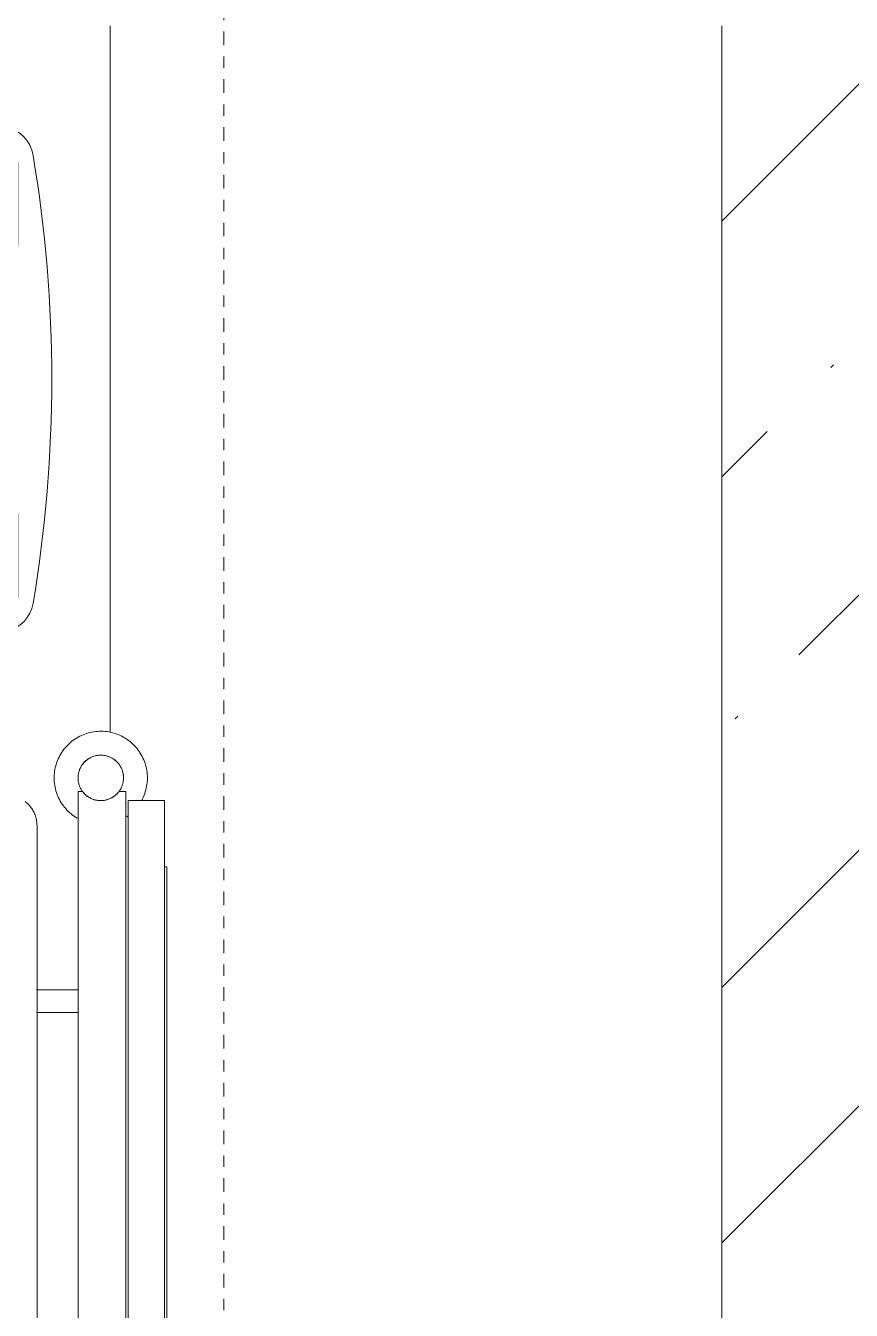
# Model space of a CAD drawing. Header units: millimetres. Extents: x -174154 to -170572, y -111302 to -109817.
# Drawn here: x -173978.39 to -173971.14, y -110588.12 to -110576.83 of the extents above; entities that cross this region are included whole.
import ezdxf

# ---------------------------------------------------------------- set-up
doc = ezdxf.new("R2010")
doc.units = ezdxf.units.MM
doc.linetypes.add('ACAD_ISO02W100', pattern=[15, 12, -3])
doc.linetypes.add('ADSK_Линия сетки', pattern=[21, 12, -3, 3, -3])
for name, color, linetype, lineweight in [('!Подложка', 252, 'ACAD_ISO02W100', 25), ('Обобщенные модели', 7, 'Continuous', 18), ('Оси', 7, 'Continuous', 9), ('Перекрытия', 7, 'Continuous', 18), ('Специальное оборудование', 7, 'Continuous', 18), ('Стены разрез', 7, 'Continuous', 40)]:
    doc.layers.add(name, color=color, linetype=linetype, lineweight=lineweight)

# ---------------------------------------------------------------- blocks, each defined once
blk = doc.blocks.new('Medical_All_ARJO_Bedside-Cabinet - Medical_All_ARJO_Bedside-Cabinet-V10-В_АР_ПЭ_02 Этаж')
at = {"layer": 'Обобщенные модели'}
for p, q in [((-137.0000000000035, 216.4161831666998), (-188.0000000000006, 216.4161831666998)), ((188.0000000000006, 216.4161831666911), (137.0000000000035, 216.4161831666911)), ((-188.0000000000006, 208.5838168332556), (-137.0000000000035, 208.5838168332556)), ((137.0000000000035, 208.5838168332469), (188.0000000000006, 208.5838168332469)), ((-221.9161831667245, 182.4999999999758), (-221.9161831667245, 131.4999999999788)), ((-214.083816833289, 131.4999999999788), (-214.083816833289, 182.4999999999758)), ((214.0838168332803, 182.4999999999758), (214.083816833289, 131.4999999999701)), ((221.9161831667245, 131.4999999999701), (221.9161831667245, 182.4999999999758)), ((-221.9161831667159, -131.5000000000221), (-221.9161831667159, -182.5000000000278)), ((-214.0838168332803, -182.5000000000278), (-214.083816833289, -131.5000000000221)), ((214.083816833289, -131.5000000000308), (214.083816833289, -182.5000000000278)), ((221.9161831667332, -182.5000000000278), (221.9161831667332, -131.5000000000308)), ((-136.9999999999949, -208.5838168332989), (-188.0000000000006, -208.5838168332989)), ((188.0000000000006, -208.5838168333075), (137.0000000000122, -208.5838168333075)), ((-188.0000000000006, -216.4161831667431), (-136.9999999999949, -216.4161831667431)), ((137.0000000000122, -216.4161831667518), (188.0000000000006, -216.4161831667518)), ((-72.30106814643476, -235.7113078510246), (-70.50252531694098, -237.5098506805184)), ((-49.28932188134465, -246.296647244922), (47.66725973091008, -246.2966472449216))]:
    blk.add_line(p, q, dxfattribs=at)
at = {"layer": 'Обобщенные модели', "flags": 128}
for points in [[(-188.0000000000006, 216.4161831666998), (-189.3562855829952, 216.3890538376869), (-190.7104013983803, 216.3077092518328), (-192.0601811497075, 216.1722795430934), (-193.4034654773229, 215.9829813701204), (-194.7381054128611, 215.7401175696229), (-196.0619658171229, 215.4440766718494), (-197.3729287958625, 215.0953322790911), (-198.6688970879839, 214.6944423079955), (-199.9477974206784, 214.2420480969809), (-201.2075838262301, 213.7388733803017), (-202.4462409151242, 213.1857231301347), (-203.661787100245, 212.5834822689111), (-204.8522777670172, 211.9331142535157), (-206.0158083843183, 211.235659534046), (-207.1505175513811, 210.492233889264), (-208.2545899755831, 209.7040266416238), (-209.3262593765744, 208.87229875457), (-210.3638113119115, 207.9983808153122), (-211.3655859198558, 207.0836709060989), (-212.3299805747197, 206.1296323676725), (-213.2554524507754, 205.1377914581882), (-214.1405209904555, 204.1097349115049), (-214.9837702728956, 203.0471073987884), (-215.783851279136, 201.9516088973872), (-216.5394840502329, 200.8249919711984), (-217.2494597349425, 199.6690589669863), (-217.9126425236269, 198.4856591309581), (-218.5279714653044, 197.2766856504235), (-219.0944621649276, 196.0440726250321), (-219.6112083582094, 194.7897919726931), (-220.0773833614872, 193.5158502748714), (-220.492241394198, 192.2242855665363), (-220.8551187719815, 190.9171640757007), (-221.1654349684529, 189.5965769179124), (-221.4226935438872, 188.2646367509057), (-221.6264829394456, 186.9234743948252), (-221.776477135568, 185.5752354233348), (-221.8724361735417, 184.2220767311791), (-221.9142065393656, 182.8661630836154), (-221.9161831667245, 182.4999999999758)], [(-118.0000000000078, 216.4161831666911), (-118.0151979734456, 216.4161831666911), (-118.0607675802558, 216.4161831666911), (-118.1366359187827, 216.4161831666911), (-118.2426816158641, 216.4161831666911), (-118.3787350210198, 216.4161831666911), (-118.5445784778182, 216.4161831666911), (-118.7399466721004, 216.4161831666911), (-118.9645270564379, 216.4161831666911), (-119.217960350123, 216.4161831666911), (-119.4998411139543, 216.4161831666911), (-119.8097183988312, 216.4161831666911), (-120.1470964672029, 216.4161831666911), (-120.5114355861347, 216.4161831666911), (-120.9021528907513, 216.4161831666911), (-121.3186233167238, 216.4161831666911), (-121.7601806001987, 216.4161831666911), (-122.2261183437367, 216.4161831666911), (-122.7156911463327, 216.4161831666911), (-123.2281157959298, 216.4161831666911), (-123.7625725224087, 216.4161831666911), (-124.3182063090184, 216.4161831666911), (-124.8941282602275, 216.4161831666911), (-125.48941702378, 216.4161831666911), (-126.103120264625, 216.4161831666911), (-126.7342561885107, 216.4161831666911), (-127.3818151125831, 216.4161831666911), (-128.0447610807038, 216.4161831666911), (-128.7220335207477, 216.4161831666911), (-129.4125489412907, 216.4161831666911), (-130.1152026649517, 216.4161831666998), (-130.8288705956654, 216.4161831666998), (-131.552411016996, 216.4161831666998), (-132.2846664186138, 216.4161831666998), (-133.0244653480663, 216.4161831666998), (-133.7706242849016, 216.4161831666998), (-134.521949533979, 216.4161831666998), (-135.2772391351785, 216.4161831666998), (-136.0352847862703, 216.4161831666998), (-136.7948737759011, 216.4161831666998), (-137.0000000000035, 216.4161831666998)], [(137.0000000000035, 216.4161831666911), (136.2402026504594, 216.4161831666911), (135.4816208145899, 216.4161831666911), (134.7254680615175, 216.4161831666911), (133.9729540743359, 216.4161831666911), (133.225282714896, 216.4161831666911), (132.4836500978884, 216.4161831666911), (131.7492426772779, 216.4161831666911), (131.023235348298, 216.4161831666911), (130.306789567775, 216.4161831666911), (129.6010514961359, 216.4161831666911), (128.9071501637509, 216.4161831666911), (128.2261956647105, 216.4161831666911), (127.5592773809674, 216.4161831666911), (126.9074622395001, 216.4161831666911), (126.2717930054983, 216.4161831666911), (125.6532866141235, 216.4161831666911), (125.0529325436527, 216.4161831666911), (124.4716912325434, 216.4161831666911), (123.9104925428973, 216.4161831666911), (123.3702342729122, 216.4161831666911), (122.8517807205586, 216.4161831666911), (122.3559613009234, 216.4161831666911), (121.8835692193159, 216.4161831666911), (121.4353602022863, 216.4161831666911), (121.0120512886525, 216.4161831666911), (120.6143196823794, 216.4161831666911), (120.2428016691841, 216.4161831666911), (119.8980915986486, 216.4161831666911), (119.5807409333332, 216.4161831666911), (119.2912573666293, 216.4161831666911), (119.0301040104618, 216.4161831666911), (118.7976986545041, 216.4161831666911), (118.5944130977632, 216.4161831666911), (118.4205725537304, 216.4161831666911), (118.2764551302241, 216.4161831666911), (118.162291384357, 216.4161831666911), (118.0782639537899, 216.4161831666911), (118.0245072644702, 216.4161831666911), (118.0011073156347, 216.4161831666911)], [(221.9161831667245, 182.4999999999758), (221.8890538377203, 183.8562855829618), (221.8077092518576, 185.2104013983383), (221.6722795431268, 186.5601811496741), (221.4829813701538, 187.9034654772981), (221.2401175696477, 189.2381054128277), (220.9440766718742, 190.5619658170808), (220.5953322791245, 191.8729287958378), (220.1944423080289, 193.1688970879591), (219.7420480970143, 194.447797420645), (219.2388733803265, 195.7075838261881), (218.6857231301681, 196.9462409150821), (218.0834822689359, 198.1617871002203), (217.4331142535491, 199.3522777669837), (216.7356595340707, 200.5158083842935), (215.9922338892975, 201.6505175513477), (215.2040266416572, 202.7545899755497), (214.3722987546034, 203.8262593765409), (213.4983808153369, 204.8638113118867), (212.5836709061323, 205.8655859198224), (211.6296323676972, 206.8299805746776), (210.6377914582129, 207.755452450742), (209.6097349115209, 208.6405209904221), (208.5471073988132, 209.4837702728709), (207.451608897412, 210.283851279094), (206.3249919712318, 211.0394840501995), (205.1690589670197, 211.7494597349091), (203.9856591309915, 212.4126425236021), (202.7766856504482, 213.0279714652796), (201.5440726250568, 213.5944621648942), (200.2897919727178, 214.111208358176), (199.0158502748961, 214.5773833614538), (197.7242855665611, 214.9922413941646), (196.4171640757254, 215.3551187719481), (195.0965769179371, 215.6654349684195), (193.7646367509304, 215.9226935438538), (192.4234743948413, 216.1264829394122), (191.0752354233595, 216.2764771355346), (189.7220767312038, 216.3724361735083), (188.3661630836401, 216.4142065393408), (188.0000000000006, 216.4161831666911)], [(-214.083816833289, 182.4999999999758), (-214.0629525619447, 183.5430744681842), (-214.0003931263037, 184.5844802397577), (-213.8962386081165, 185.6225512876059), (-213.7506556323933, 186.6556269195092), (-213.5638771008361, 187.6820544348332), (-213.3362018192549, 188.7001917684835), (-213.067994019529, 189.7084101179581), (-212.7596827769299, 190.705096548969), (-212.4117613236695, 191.68865657581), (-212.0247862598543, 192.6575167122715), (-211.5993766630389, 193.6101269888212), (-211.1362130978363, 194.5449634322228), (-210.6360365271249, 195.4605305035896), (-210.0996471267425, 196.3553634909142), (-209.5279030052943, 197.2280308522982), (-208.9217188314072, 198.0771365061375), (-208.282064370455, 198.9013220645237), (-207.6099629331312, 199.6992690063494), (-206.906489738335, 200.4697007867604), (-206.1727701931287, 201.2113848792344), (-205.4099780922752, 201.9231347474654), (-204.6193337404, 202.6038117434643), (-203.8021019998064, 203.2523269292631), (-202.9595902669436, 203.8676428189093), (-202.0931463808706, 204.4487750382242), (-201.2041564669644, 204.9947938996386), (-200.294042719442, 205.5048258894453), (-199.3642611261612, 205.9780550652615), (-198.4162991393218, 206.4137243613593), (-197.4516732958949, 206.8111367997968), (-196.4719267914378, 207.1696566054681), (-195.4786270113561, 207.4887102231404), (-194.473363023425, 207.7677872350933), (-193.4577430355556, 208.0064411776435), (-192.4333918230928, 208.2042902553959), (-191.4019481294492, 208.361017952032), (-190.3650620445013, 208.4763735366678), (-189.3243923648187, 208.5501724649733), (-188.2816039398609, 208.5822966744144), (-188.0000000000006, 208.5838168332556)], [(-137.0000000000035, 208.5838168332556), (-136.2402026504594, 208.5838168332556), (-135.4816208145899, 208.5838168332556), (-134.7254680615088, 208.5838168332556), (-133.9729540743359, 208.5838168332556), (-133.225282714896, 208.5838168332556), (-132.4836500978884, 208.5838168332556), (-131.7492426772866, 208.5838168332556), (-131.023235348298, 208.5838168332556), (-130.306789567775, 208.5838168332556), (-129.6010514961445, 208.5838168332556), (-128.9071501637509, 208.5838168332556), (-128.2261956647192, 208.5838168332556), (-127.5592773809761, 208.5838168332556), (-126.9074622395088, 208.5838168332556), (-126.2717930054983, 208.5838168332556), (-125.6532866141148, 208.5838168332556), (-125.0529325436527, 208.5838168332556), (-124.4716912325521, 208.5838168332556), (-123.910492542906, 208.5838168332556), (-123.3702342729122, 208.5838168332556), (-122.8517807205586, 208.5838168332556), (-122.3559613009234, 208.5838168332556), (-121.8835692193072, 208.5838168332556), (-121.4353602022863, 208.5838168332556), (-121.0120512886525, 208.5838168332556), (-120.6143196823794, 208.5838168332556), (-120.2428016691927, 208.5838168332556), (-119.8980915986486, 208.5838168332556), (-119.5807409333419, 208.5838168332556), (-119.2912573666293, 208.5838168332556), (-119.0301040104618, 208.5838168332556), (-118.7976986545127, 208.5838168332556), (-118.5944130977545, 208.5838168332556), (-118.4205725537304, 208.5838168332556), (-118.2764551302241, 208.5838168332556), (-118.1622913843656, 208.5838168332556), (-118.0782639537899, 208.5838168332556), (-118.0245072644702, 208.5838168332556), (-118.0011073156347, 208.5838168332556)], [(117.9999999999992, 208.5838168332469), (118.0151979734456, 208.5838168332469), (118.0607675802558, 208.5838168332469), (118.1366359187827, 208.5838168332469), (118.2426816158728, 208.5838168332469), (118.3787350210198, 208.5838168332469), (118.5445784778096, 208.5838168332469), (118.7399466720917, 208.5838168332469), (118.9645270564379, 208.5838168332469), (119.217960350123, 208.5838168332469), (119.4998411139456, 208.5838168332469), (119.8097183988225, 208.5838168332469), (120.1470964671943, 208.5838168332469), (120.5114355861261, 208.5838168332469), (120.9021528907513, 208.5838168332469), (121.3186233167238, 208.5838168332469), (121.7601806001987, 208.5838168332469), (122.2261183437367, 208.5838168332469), (122.715691146324, 208.5838168332469), (123.2281157959211, 208.5838168332469), (123.7625725224087, 208.5838168332469), (124.3182063090184, 208.5838168332469), (124.8941282602361, 208.5838168332469), (125.48941702378, 208.5838168332469), (126.103120264625, 208.5838168332469), (126.734256188502, 208.5838168332469), (127.3818151125744, 208.5838168332469), (128.0447610807038, 208.5838168332469), (128.722033520739, 208.5838168332469), (129.4125489412821, 208.5838168332469), (130.115202664943, 208.5838168332469), (130.8288705956654, 208.5838168332469), (131.552411016996, 208.5838168332469), (132.2846664186051, 208.5838168332469), (133.0244653480663, 208.5838168332469), (133.7706242849016, 208.5838168332469), (134.521949533979, 208.5838168332469), (135.2772391351785, 208.5838168332469), (136.0352847862617, 208.5838168332469), (136.7948737758925, 208.5838168332469), (137.0000000000035, 208.5838168332469)], [(188.0000000000006, 208.5838168332469), (189.0430744682089, 208.5629525619113), (190.0844802397824, 208.5003931262703), (191.1225512876393, 208.3962386080831), (192.1556269195426, 208.2506556323599), (193.1820544348493, 208.0638771008114), (194.2001917685169, 207.8362018192215), (195.2084101179915, 207.5679940195043), (196.2050965489851, 207.2596827768965), (197.1886565758348, 206.9117613236361), (198.1575167123049, 206.5247862598209), (199.1101269888546, 206.0993766630141), (200.0449634322476, 205.6362130977942), (200.9605305036143, 205.1360365270915), (201.855363490939, 204.5996471267091), (202.7280308523316, 204.027903005261), (203.5771365061709, 203.4217188313824), (204.4013220645398, 202.7820643704302), (205.1992690063828, 202.1099629330978), (205.9697007867851, 201.4064897383103), (206.7113848792678, 200.672770193104), (207.4231347474814, 199.9099780922332), (208.1038117434891, 199.1193337403579), (208.7523269292879, 198.3021019997643), (209.367642818934, 197.4595902669102), (209.9487750382489, 196.5931463808285), (210.4947938996633, 195.704156466931), (211.0048258894701, 194.7940427194086), (211.4780550652862, 193.8642611261278), (211.9137243613927, 192.9162991392971), (212.3111367998302, 191.9516732958529), (212.6696566054929, 190.9719267914044), (212.9887102231652, 189.9786270113313), (213.267787235118, 188.9733630233916), (213.5064411776769, 187.9577430355308), (213.7042902554293, 186.9333918230594), (213.8610179520655, 185.9019481294158), (213.9763735366926, 184.8650620444765), (214.0501724649981, 183.8243923647853), (214.0822966744304, 182.7816039398361), (214.0838168332803, 182.4999999999758)], [(-221.9161831667245, 131.4999999999788), (-221.9161831667245, 130.7402026504346), (-221.9161831667245, 129.9816208145651), (-221.9161831667245, 129.2254680614841), (-221.9161831667245, 128.4729540743025), (-221.9161831667245, 127.7252827148713), (-221.9161831667245, 126.983650097855), (-221.9161831667245, 126.2492426772619), (-221.9161831667245, 125.5232353482733), (-221.9161831667245, 124.8067895677503), (-221.9161831667245, 124.1010514961112), (-221.9161831667245, 123.4071501637261), (-221.9161831667245, 122.7261956646944), (-221.9161831667245, 122.0592773809513), (-221.9161831667245, 121.407462239484), (-221.9161831667245, 120.7717930054736), (-221.9161831667245, 120.1532866140901), (-221.9161831667245, 119.5529325436279), (-221.9161831667245, 118.97169123251), (-221.9161831667245, 118.4104925428812), (-221.9161831667245, 117.8702342728874), (-221.9161831667245, 117.3517807205252), (-221.9161831667245, 116.85596130089), (-221.9161831667245, 116.3835692192825), (-221.9161831667245, 115.9353602022529), (-221.9161831667245, 115.5120512886277), (-221.9161831667245, 115.1143196823547), (-221.9161831667245, 114.7428016691593), (-221.9161831667245, 114.3980915986239), (-221.9161831667245, 114.0807409333171), (-221.9161831667245, 113.7912573665959), (-221.9161831667245, 113.530104010437), (-221.9161831667245, 113.2976986544793), (-221.9161831667245, 113.0944130977298), (-221.9161831667245, 112.9205725537057), (-221.9161831667245, 112.7764551301993), (-221.9161831667245, 112.6622913843322), (-221.9161831667245, 112.5782639537565), (-221.9161831667245, 112.5245072644454), (-221.9161831667245, 112.5011073156013)], [(-214.083816833289, 112.4999999999744), (-214.083816833289, 112.5151979734209), (-214.083816833289, 112.5607675802224), (-214.083816833289, 112.6366359187493), (-214.083816833289, 112.7426816158394), (-214.083816833289, 112.8787350209951), (-214.083816833289, 113.0445784777935), (-214.083816833289, 113.2399466720756), (-214.083816833289, 113.4645270564132), (-214.083816833289, 113.7179603500982), (-214.083816833289, 113.9998411139209), (-214.083816833289, 114.3097183987978), (-214.083816833289, 114.6470964671695), (-214.083816833289, 115.0114355860927), (-214.083816833289, 115.4021528907178), (-214.083816833289, 115.8186233166904), (-214.083816833289, 116.260180600174), (-214.083816833289, 116.7261183437119), (-214.083816833289, 117.2156911462993), (-214.083816833289, 117.7281157958964), (-214.083816833289, 118.2625725223753), (-214.083816833289, 118.8182063089937), (-214.083816833289, 119.3941282602027), (-214.083816833289, 119.9894170237466), (-214.083816833289, 120.6031202645917), (-214.083816833289, 121.2342561884859), (-214.083816833289, 121.8818151125583), (-214.083816833289, 122.5447610806704), (-214.083816833289, 123.2220335207229), (-214.083816833289, 123.9125489412487), (-214.083816833289, 124.6152026649183), (-214.083816833289, 125.3288705956406), (-214.083816833289, 126.0524110169713), (-214.083816833289, 126.7846664185804), (-214.083816833289, 127.5244653480415), (-214.083816833289, 128.2706242848682), (-214.083816833289, 129.0219495339542), (-214.083816833289, 129.7772391351538), (-214.083816833289, 130.5352847862369), (-214.083816833289, 131.2948737758677), (-214.083816833289, 131.4999999999788)], [(214.083816833289, 131.4999999999701), (214.083816833289, 130.740202650426), (214.083816833289, 129.9816208145651), (214.083816833289, 129.2254680614841), (214.083816833289, 128.4729540743025), (214.083816833289, 127.7252827148626), (214.083816833289, 126.983650097855), (214.083816833289, 126.2492426772532), (214.083816833289, 125.5232353482646), (214.083816833289, 124.8067895677416), (214.083816833289, 124.1010514961025), (214.083816833289, 123.4071501637174), (214.083816833289, 122.7261956646858), (214.083816833289, 122.0592773809427), (214.083816833289, 121.4074622394754), (214.083816833289, 120.7717930054649), (214.083816833289, 120.1532866140901), (214.083816833289, 119.5529325436279), (214.083816833289, 118.97169123251), (214.083816833289, 118.4104925428726), (214.083816833289, 117.8702342728787), (214.083816833289, 117.3517807205252), (214.083816833289, 116.85596130089), (214.083816833289, 116.3835692192825), (214.083816833289, 115.9353602022529), (214.083816833289, 115.5120512886277), (214.083816833289, 115.1143196823547), (214.083816833289, 114.7428016691507), (214.083816833289, 114.3980915986152), (214.083816833289, 114.0807409333084), (214.083816833289, 113.7912573665959), (214.083816833289, 113.530104010437), (214.083816833289, 113.2976986544707), (214.083816833289, 113.0944130977298), (214.083816833289, 112.920572553697), (214.083816833289, 112.7764551301907), (214.083816833289, 112.6622913843236), (214.083816833289, 112.5782639537565), (214.083816833289, 112.5245072644368), (214.083816833289, 112.5011073156013)], [(221.9161831667245, 112.4999999999658), (221.9161831667245, 112.5151979734122), (221.9161831667245, 112.5607675802224), (221.9161831667245, 112.6366359187493), (221.9161831667245, 112.7426816158394), (221.9161831667245, 112.8787350209864), (221.9161831667245, 113.0445784777848), (221.9161831667245, 113.239946672067), (221.9161831667245, 113.4645270564045), (221.9161831667245, 113.7179603500982), (221.9161831667245, 113.9998411139122), (221.9161831667245, 114.3097183987891), (221.9161831667245, 114.6470964671609), (221.9161831667245, 115.0114355860927), (221.9161831667245, 115.4021528907178), (221.9161831667245, 115.8186233166904), (221.9161831667245, 116.260180600174), (221.9161831667245, 116.7261183437119), (221.9161831667245, 117.2156911462907), (221.9161831667245, 117.7281157958877), (221.9161831667245, 118.2625725223753), (221.9161831667245, 118.818206308985), (221.9161831667245, 119.3941282602027), (221.9161831667245, 119.9894170237466), (221.9161831667245, 120.6031202645917), (221.9161831667245, 121.2342561884773), (221.9161831667245, 121.8818151125497), (221.9161831667245, 122.5447610806704), (221.9161831667245, 123.2220335207143), (221.9161831667245, 123.9125489412487), (221.9161831667245, 124.6152026649096), (221.9161831667245, 125.3288705956406), (221.9161831667245, 126.0524110169627), (221.9161831667245, 126.7846664185717), (221.9161831667245, 127.5244653480328), (221.9161831667245, 128.2706242848682), (221.9161831667245, 129.0219495339456), (221.9161831667245, 129.7772391351538), (221.9161831667245, 130.5352847862283), (221.9161831667245, 131.2948737758591), (221.9161831667245, 131.4999999999701)], [(-221.9161831667159, -112.5000000000264), (-221.9161831667159, -112.5151979734642), (-221.9161831667159, -112.5607675802744), (-221.9161831667159, -112.6366359188013), (-221.9161831667159, -112.7426816158913), (-221.9161831667159, -112.8787350210384), (-221.9161831667159, -113.0445784778368), (-221.9161831667159, -113.239946672119), (-221.9161831667159, -113.4645270564565), (-221.9161831667159, -113.7179603501502), (-221.9161831667159, -113.9998411139729), (-221.9161831667159, -114.3097183988411), (-221.9161831667159, -114.6470964672129), (-221.9161831667159, -115.0114355861533), (-221.9161831667159, -115.4021528907698), (-221.9161831667159, -115.8186233167424), (-221.9161831667159, -116.2601806002259), (-221.9161831667159, -116.7261183437639), (-221.9161831667159, -117.2156911463426), (-221.9161831667159, -117.7281157959483), (-221.9161831667159, -118.2625725224273), (-221.9161831667159, -118.818206309037), (-221.9161831667159, -119.3941282602547), (-221.9161831667159, -119.9894170237986), (-221.9161831667159, -120.6031202646523), (-221.9161831667159, -121.2342561885293), (-221.9161831667159, -121.8818151126017), (-221.9161831667159, -122.5447610807224), (-221.9161831667159, -123.2220335207662), (-221.9161831667159, -123.9125489413093), (-221.9161831667159, -124.6152026649703), (-221.9161831667159, -125.3288705956926), (-221.9161831667159, -126.0524110170146), (-221.9161831667159, -126.7846664186323), (-221.9161831667159, -127.5244653480848), (-221.9161831667159, -128.2706242849202), (-221.9161831667159, -129.0219495339975), (-221.9161831667159, -129.7772391352058), (-221.9161831667159, -130.5352847862889), (-221.9161831667159, -131.294873775911), (-221.9161831667159, -131.5000000000221)], [(-214.083816833289, -131.5000000000221), (-214.083816833289, -130.7402026504779), (-214.083816833289, -129.9816208146171), (-214.083816833289, -129.2254680615361), (-214.083816833289, -128.4729540743631), (-214.083816833289, -127.7252827149146), (-214.083816833289, -126.9836500979156), (-214.083816833289, -126.2492426773052), (-214.083816833289, -125.5232353483166), (-214.083816833289, -124.8067895677936), (-214.083816833289, -124.1010514961545), (-214.083816833289, -123.4071501637694), (-214.083816833289, -122.7261956647378), (-214.083816833289, -122.0592773809946), (-214.083816833289, -121.4074622395274), (-214.083816833289, -120.7717930055169), (-214.083816833289, -120.153286614142), (-214.083816833289, -119.5529325436799), (-214.083816833289, -118.9716912325707), (-214.083816833289, -118.4104925429245), (-214.083816833289, -117.8702342729307), (-214.083816833289, -117.3517807205859), (-214.083816833289, -116.8559613009507), (-214.083816833289, -116.3835692193345), (-214.083816833289, -115.9353602023135), (-214.083816833289, -115.5120512886797), (-214.083816833289, -115.1143196824067), (-214.083816833289, -114.7428016692113), (-214.083816833289, -114.3980915986672), (-214.083816833289, -114.0807409333604), (-214.083816833289, -113.7912573666565), (-214.083816833289, -113.530104010489), (-214.083816833289, -113.2976986545226), (-214.083816833289, -113.0944130977818), (-214.083816833289, -112.920572553749), (-214.083816833289, -112.7764551302427), (-214.083816833289, -112.6622913843842), (-214.083816833289, -112.5782639538171), (-214.083816833289, -112.5245072644887), (-214.083816833289, -112.5011073156619)], [(214.083816833289, -112.5000000000351), (214.083816833289, -112.5151979734728), (214.083816833289, -112.5607675802744), (214.083816833289, -112.6366359188013), (214.083816833289, -112.7426816158913), (214.083816833289, -112.878735021047), (214.083816833289, -113.0445784778454), (214.083816833289, -113.2399466721276), (214.083816833289, -113.4645270564651), (214.083816833289, -113.7179603501502), (214.083816833289, -113.9998411139815), (214.083816833289, -114.3097183988498), (214.083816833289, -114.6470964672215), (214.083816833289, -115.0114355861533), (214.083816833289, -115.4021528907698), (214.083816833289, -115.8186233167424), (214.083816833289, -116.2601806002259), (214.083816833289, -116.7261183437639), (214.083816833289, -117.2156911463513), (214.083816833289, -117.728115795957), (214.083816833289, -118.2625725224273), (214.083816833289, -118.8182063090456), (214.083816833289, -119.3941282602547), (214.083816833289, -119.9894170237986), (214.083816833289, -120.6031202646523), (214.083816833289, -121.2342561885379), (214.083816833289, -121.8818151126103), (214.083816833289, -122.5447610807224), (214.083816833289, -123.2220335207749), (214.083816833289, -123.9125489413093), (214.083816833289, -124.6152026649789), (214.083816833289, -125.3288705956926), (214.083816833289, -126.0524110170233), (214.083816833289, -126.784666418641), (214.083816833289, -127.5244653480935), (214.083816833289, -128.2706242849202), (214.083816833289, -129.0219495340062), (214.083816833289, -129.7772391352058), (214.083816833289, -130.5352847862976), (214.083816833289, -131.2948737759197), (214.083816833289, -131.5000000000308)], [(221.9161831667332, -131.5000000000308), (221.9161831667332, -130.7402026504866), (221.9161831667332, -129.9816208146171), (221.9161831667332, -129.2254680615361), (221.9161831667332, -128.4729540743631), (221.9161831667332, -127.7252827149233), (221.9161831667332, -126.9836500979156), (221.9161831667332, -126.2492426773138), (221.9161831667332, -125.5232353483253), (221.9161831667332, -124.8067895678022), (221.9161831667332, -124.1010514961631), (221.9161831667332, -123.4071501637781), (221.9161831667332, -122.7261956647464), (221.9161831667332, -122.0592773810033), (221.9161831667332, -121.407462239536), (221.9161831667332, -120.7717930055256), (221.9161831667332, -120.153286614142), (221.9161831667332, -119.5529325436799), (221.9161831667332, -118.9716912325707), (221.9161831667332, -118.4104925429332), (221.9161831667332, -117.8702342729394), (221.9161831667332, -117.3517807205859), (221.9161831667332, -116.8559613009507), (221.9161831667332, -116.3835692193345), (221.9161831667332, -115.9353602023135), (221.9161831667332, -115.5120512886797), (221.9161831667332, -115.1143196824067), (221.9161831667332, -114.74280166922), (221.9161831667332, -114.3980915986758), (221.9161831667332, -114.0807409333691), (221.9161831667332, -113.7912573666565), (221.9161831667332, -113.530104010489), (221.9161831667332, -113.2976986545313), (221.9161831667332, -113.0944130977818), (221.9161831667332, -112.9205725537577), (221.9161831667332, -112.7764551302513), (221.9161831667332, -112.6622913843929), (221.9161831667332, -112.5782639538171), (221.9161831667332, -112.5245072644974), (221.9161831667332, -112.5011073156619)], [(-221.9161831667159, -182.5000000000278), (-221.8890538377203, -183.8562855830138), (-221.8077092518576, -185.2104013983989), (-221.6722795431182, -186.560181149726), (-221.4829813701538, -187.9034654773501), (-221.240117569639, -189.2381054128797), (-220.9440766718742, -190.5619658171328), (-220.5953322791245, -191.8729287958898), (-220.1944423080203, -193.1688970880111), (-219.7420480970143, -194.447797420697), (-219.2388733803178, -195.70758382624), (-218.6857231301594, -196.9462409151341), (-218.0834822689359, -198.1617871002722), (-217.4331142535404, -199.3522777670357), (-216.7356595340707, -200.5158083843455), (-215.9922338892975, -201.6505175513997), (-215.2040266416572, -202.7545899756017), (-214.3722987546034, -203.8262593765929), (-213.4983808153282, -204.8638113119387), (-212.5836709061236, -205.8655859198743), (-211.6296323676972, -206.8299805747383), (-210.6377914582042, -207.755452450794), (-209.6097349115209, -208.6405209904741), (-208.5471073988045, -209.4837702729229), (-207.451608897412, -210.2838512791546), (-206.3249919712318, -211.0394840502515), (-205.169058967011, -211.7494597349611), (-203.9856591309915, -212.4126425236541), (-202.7766856504482, -213.0279714653316), (-201.5440726250482, -213.5944621649462), (-200.2897919727092, -214.1112083582366), (-199.0158502748961, -214.5773833615058), (-197.7242855665611, -214.9922413942166), (-196.4171640757254, -215.3551187720001), (-195.0965769179371, -215.6654349684802), (-193.7646367509304, -215.9226935439058), (-192.4234743948413, -216.1264829394729), (-191.0752354233595, -216.2764771355865), (-189.7220767311952, -216.3724361735603), (-188.3661630836315, -216.4142065393928), (-188.0000000000006, -216.4161831667431)], [(-188.0000000000006, -208.5838168332989), (-189.0430744682089, -208.5629525619633), (-190.0844802397737, -208.5003931263222), (-191.1225512876306, -208.3962386081351), (-192.1556269195339, -208.2506556324119), (-193.1820544348493, -208.0638771008634), (-194.2001917685169, -207.8362018192734), (-195.2084101179915, -207.5679940195563), (-196.2050965489851, -207.2596827769485), (-197.1886565758348, -206.9117613236968), (-198.1575167123049, -206.5247862598729), (-199.1101269888459, -206.0993766630661), (-200.0449634322476, -205.6362130978462), (-200.9605305036057, -205.1360365271435), (-201.855363490939, -204.5996471267611), (-202.7280308523316, -204.0279030053129), (-203.5771365061709, -203.4217188314344), (-204.4013220645398, -202.7820643704822), (-205.1992690063828, -202.1099629331497), (-205.9697007867851, -201.4064897383623), (-206.7113848792678, -200.6727701931559), (-207.4231347474814, -199.9099780922938), (-208.1038117434891, -199.1193337404186), (-208.7523269292879, -198.3021019998249), (-209.3676428189254, -197.4595902669622), (-209.9487750382489, -196.5931463808892), (-210.4947938996633, -195.704156466983), (-211.0048258894701, -194.7940427194605), (-211.4780550652862, -193.8642611261885), (-211.913724361384, -192.9162991393491), (-212.3111367998302, -191.9516732959135), (-212.6696566054842, -190.9719267914564), (-212.9887102231652, -189.9786270113833), (-213.267787235118, -188.9733630234435), (-213.5064411776683, -187.9577430355828), (-213.7042902554293, -186.9333918231114), (-213.8610179520655, -185.9019481294678), (-213.9763735366926, -184.8650620445285), (-214.0501724649981, -183.8243923648373), (-214.0822966744304, -182.7816039398881), (-214.0838168332803, -182.5000000000278)], [(188.0000000000006, -216.4161831667518), (189.3562855830039, -216.3890538377476), (190.7104013983803, -216.3077092518848), (192.0601811497161, -216.1722795431454), (193.4034654773315, -215.982981370181), (194.7381054128611, -215.7401175696749), (196.0619658171229, -215.4440766719014), (197.3729287958625, -215.0953322791517), (198.6688970879839, -214.6944423080475), (199.9477974206784, -214.2420480970329), (201.2075838262301, -213.7388733803537), (202.4462409151242, -213.1857231301867), (203.6617871002537, -212.5834822689631), (204.8522777670258, -211.9331142535677), (206.0158083843269, -211.235659534098), (207.1505175513811, -210.492233889316), (208.2545899755831, -209.7040266416845), (209.3262593765744, -208.872298754622), (210.3638113119201, -207.9983808153641), (211.3655859198644, -207.0836709061509), (212.3299805747197, -206.1296323677331), (213.255452450784, -205.1377914582401), (214.1405209904555, -204.1097349115568), (214.9837702728956, -203.0471073988404), (215.783851279136, -201.9516088974392), (216.5394840502329, -200.8249919712504), (217.2494597349512, -199.6690589670382), (217.9126425236355, -198.4856591310188), (218.527971465313, -197.2766856504755), (219.0944621649362, -196.0440726250841), (219.6112083582094, -194.7897919727451), (220.0773833614959, -193.5158502749234), (220.492241394198, -192.224285566597), (220.8551187719902, -190.9171640757613), (221.1654349684529, -189.5965769179644), (221.4226935438958, -188.2646367509576), (221.6264829394456, -186.9234743948772), (221.7764771355766, -185.5752354233867), (221.8724361735504, -184.2220767312311), (221.9142065393742, -182.8661630836674), (221.9161831667332, -182.5000000000278)], [(214.083816833289, -182.5000000000278), (214.0629525619447, -183.5430744682448), (214.0003931263123, -184.5844802398096), (213.8962386081165, -185.6225512876578), (213.7506556323933, -186.6556269195612), (213.5638771008361, -187.6820544348852), (213.3362018192549, -188.7001917685441), (213.0679940195377, -189.7084101180188), (212.7596827769386, -190.705096549021), (212.4117613236695, -191.688656575862), (212.0247862598629, -192.6575167123235), (211.5993766630389, -193.6101269888732), (211.1362130978363, -194.5449634322748), (210.6360365271336, -195.4605305036416), (210.0996471267425, -196.3553634909662), (209.527903005303, -197.2280308523588), (208.9217188314072, -198.0771365061982), (208.2820643704636, -198.9013220645757), (207.6099629331312, -199.6992690064014), (206.906489738335, -200.4697007868124), (206.1727701931374, -201.2113848792864), (205.4099780922752, -201.9231347475173), (204.6193337404, -202.603811743525), (203.8021019998064, -203.2523269293238), (202.9595902669436, -203.8676428189613), (202.0931463808706, -204.4487750382848), (201.2041564669644, -204.9947938996992), (200.2940427194506, -205.5048258894973), (199.3642611261612, -205.9780550653221), (198.4162991393305, -206.4137243614113), (197.4516732958949, -206.8111367998575), (196.4719267914378, -207.1696566055201), (195.4786270113561, -207.4887102231924), (194.473363023425, -207.7677872351452), (193.4577430355556, -208.0064411776955), (192.4333918230928, -208.2042902554565), (191.4019481294492, -208.361017952084), (190.3650620445099, -208.4763735367198), (189.3243923648187, -208.5501724650253), (188.2816039398695, -208.5822966744663), (188.0000000000006, -208.5838168333075)], [(-117.9999999999992, -208.5838168332989), (-118.0151979734369, -208.5838168332989), (-118.0607675802558, -208.5838168332989), (-118.1366359187827, -208.5838168332989), (-118.2426816158641, -208.5838168332989), (-118.3787350210111, -208.5838168332989), (-118.5445784778096, -208.5838168332989), (-118.7399466720917, -208.5838168332989), (-118.9645270564292, -208.5838168332989), (-119.217960350123, -208.5838168332989), (-119.4998411139456, -208.5838168332989), (-119.8097183988225, -208.5838168332989), (-120.1470964671943, -208.5838168332989), (-120.5114355861261, -208.5838168332989), (-120.9021528907513, -208.5838168332989), (-121.3186233167238, -208.5838168332989), (-121.7601806001987, -208.5838168332989), (-122.2261183437367, -208.5838168332989), (-122.715691146324, -208.5838168332989), (-123.2281157959211, -208.5838168332989), (-123.7625725224087, -208.5838168332989), (-124.3182063090098, -208.5838168332989), (-124.8941282602275, -208.5838168332989), (-125.48941702378, -208.5838168332989), (-126.103120264625, -208.5838168332989), (-126.734256188502, -208.5838168332989), (-127.3818151125744, -208.5838168332989), (-128.0447610807038, -208.5838168332989), (-128.722033520739, -208.5838168332989), (-129.4125489412821, -208.5838168332989), (-130.115202664943, -208.5838168332989), (-130.8288705956654, -208.5838168332989), (-131.5524110169874, -208.5838168332989), (-132.2846664186051, -208.5838168332989), (-133.0244653480576, -208.5838168332989), (-133.7706242849016, -208.5838168332989), (-134.5219495339703, -208.5838168332989), (-135.2772391351785, -208.5838168332989), (-136.0352847862617, -208.5838168332989), (-136.7948737758925, -208.5838168332989), (-136.9999999999949, -208.5838168332989)], [(137.0000000000122, -208.5838168333075), (136.240202650468, -208.5838168333075), (135.4816208145899, -208.5838168333075), (134.7254680615175, -208.5838168333075), (133.9729540743359, -208.5838168333075), (133.2252827149047, -208.5838168333075), (132.4836500978884, -208.5838168333075), (131.7492426772866, -208.5838168333075), (131.0232353483067, -208.5838168333075), (130.3067895677837, -208.5838168333075), (129.6010514961445, -208.5838168333075), (128.9071501637595, -208.5838168333075), (128.2261956647192, -208.5838168333075), (127.5592773809761, -208.5838168333075), (126.9074622395088, -208.5838168333075), (126.271793005507, -208.5838168333075), (125.6532866141235, -208.5838168333075), (125.0529325436527, -208.5838168333075), (124.4716912325521, -208.5838168333075), (123.910492542906, -208.5838168333075), (123.3702342729208, -208.5838168333075), (122.8517807205586, -208.5838168333075), (122.3559613009234, -208.5838168333075), (121.8835692193159, -208.5838168333075), (121.4353602022863, -208.5838168333075), (121.0120512886525, -208.5838168333075), (120.6143196823794, -208.5838168333075), (120.2428016691927, -208.5838168333075), (119.8980915986572, -208.5838168333075), (119.5807409333419, -208.5838168333075), (119.2912573666293, -208.5838168333075), (119.0301040104618, -208.5838168333075), (118.7976986545127, -208.5838168333075), (118.5944130977632, -208.5838168333075), (118.4205725537391, -208.5838168333075), (118.2764551302327, -208.5838168333075), (118.1622913843656, -208.5838168333075), (118.0782639537899, -208.5838168333075), (118.0245072644788, -208.5838168333075), (118.0011073156347, -208.5838168333075)], [(-136.9999999999949, -216.4161831667431), (-136.2402026504507, -216.4161831667431), (-135.4816208145899, -216.4161831667431), (-134.7254680615088, -216.4161831667431), (-133.9729540743359, -216.4161831667431), (-133.2252827148874, -216.4161831667431), (-132.4836500978884, -216.4161831667431), (-131.7492426772779, -216.4161831667431), (-131.0232353482894, -216.4161831667431), (-130.3067895677663, -216.4161831667431), (-129.6010514961359, -216.4161831667431), (-128.9071501637422, -216.4161831667431), (-128.2261956647105, -216.4161831667431), (-127.5592773809674, -216.4161831667431), (-126.9074622395001, -216.4161831667431), (-126.2717930054897, -216.4161831667431), (-125.6532866141148, -216.4161831667431), (-125.0529325436527, -216.4161831667431), (-124.4716912325434, -216.4161831667431), (-123.9104925428973, -216.4161831667431), (-123.3702342729035, -216.4161831667431), (-122.8517807205586, -216.4161831667431), (-122.3559613009234, -216.4161831667431), (-121.8835692193072, -216.4161831667431), (-121.4353602022863, -216.4161831667431), (-121.0120512886525, -216.4161831667431), (-120.6143196823794, -216.4161831667431), (-120.2428016691841, -216.4161831667431), (-119.8980915986399, -216.4161831667431), (-119.5807409333332, -216.4161831667431), (-119.2912573666293, -216.4161831667431), (-119.0301040104618, -216.4161831667431), (-118.7976986545041, -216.4161831667431), (-118.5944130977545, -216.4161831667431), (-118.4205725537218, -216.4161831667431), (-118.2764551302154, -216.4161831667431), (-118.162291384357, -216.4161831667431), (-118.0782639537899, -216.4161831667431), (-118.0245072644615, -216.4161831667431), (-118.0011073156347, -216.4161831667431)], [(118.0000000000078, -216.4161831667431), (118.0151979734542, -216.4161831667431), (118.0607675802558, -216.4161831667431), (118.1366359187827, -216.4161831667431), (118.2426816158728, -216.4161831667431), (118.3787350210285, -216.4161831667431), (118.5445784778182, -216.4161831667431), (118.7399466721004, -216.4161831667431), (118.9645270564466, -216.4161831667431), (119.217960350123, -216.4161831667431), (119.4998411139543, -216.4161831667431), (119.8097183988312, -216.4161831667431), (120.1470964672029, -216.4161831667431), (120.5114355861347, -216.4161831667431), (120.9021528907513, -216.4161831667431), (121.3186233167238, -216.4161831667431), (121.7601806001987, -216.4161831667431), (122.2261183437367, -216.4161831667431), (122.7156911463327, -216.4161831667431), (123.2281157959298, -216.4161831667431), (123.7625725224087, -216.4161831667431), (124.3182063090271, -216.4161831667431), (124.8941282602361, -216.4161831667431), (125.48941702378, -216.4161831667431), (126.103120264625, -216.4161831667431), (126.7342561885107, -216.4161831667431), (127.3818151125831, -216.4161831667431), (128.0447610807038, -216.4161831667431), (128.7220335207477, -216.4161831667431), (129.4125489412907, -216.4161831667431), (130.1152026649517, -216.4161831667518), (130.8288705956654, -216.4161831667518), (131.5524110170047, -216.4161831667518), (132.2846664186138, -216.4161831667518), (133.0244653480749, -216.4161831667518), (133.7706242849016, -216.4161831667518), (134.5219495339876, -216.4161831667518), (135.2772391351785, -216.4161831667518), (136.0352847862703, -216.4161831667518), (136.7948737759011, -216.4161831667518), (137.0000000000122, -216.4161831667518)]]:
    blk.add_lwpolyline(points, dxfattribs=at)
at = {"layer": 'Обобщенные модели'}
for centre, radius, start, end in [((-2.912003737355406e-12, -942.4139720599729), 1188.62499999999, 80.47387393073952, 99.55220205808328), ((-192.2693463012725, 200.1464810880698), 29.99999999999999, 99.55220205809717, 168.7822822267092), ((191.7493335933901, 200.2338668175475), 29.99999999999997, 11.5770011537458, 80.47387393075425), ((-118.0000000000039, 212.4999999999999), 3.916183166719252, 120.0000000000004, 135.0000000000007), ((-118.0000000000039, 212.4999999999999), 3.916183166719248, 299.9999999999993, 80.30894088903986), ((118.0000000000039, 212.4999999999999), 3.91618316671925, 120, 269.9999999999996), ((848.7903821429366, -6.323468746278066), 1091.336515141606, 168.782282226696, 190.0788928963196), ((118.0000000000039, 212.4999999999999), 3.916183166719242, 300.0000000000001, 314.9999999999998), ((-816.2738976452274, -6.261945555941166), 1058.956439915962, 349.5929788589158, 11.57700115373265), ((-218.0000000000063, 112.5000000000002), 3.916183166719236, 134.9999999999988, 179.9999999999987), ((218.0000000000063, 112.5000000000002), 3.916183166719227, 135.0000000000022, 180.0000000000019), ((-218.0000000000063, 112.5000000000002), 3.916183166719235, 179.9999999999989, 344.9999999999981), ((218.0000000000063, 112.5000000000002), 3.916183166719238, 180.0000000000013, 345.0000000000011), ((848.7903821429342, -10.03449668629588), 1091.336515141606, 179.353888147414, 190.0788928963196), ((-816.2738976452299, -9.972973495958994), 1058.956439915962, 349.5929788589158, 0.6641453521125671), ((-218.0000000000063, -112.5000000000002), 3.916183166719238, 1.663297070217004e-12, 165.0000000000015), ((-218.0000000000063, -112.5000000000002), 3.916183166719227, 315.0000000000018, 1.876527262063475e-12), ((218.0000000000063, -112.5000000000002), 3.916183166719235, 359.9999999999986, 164.9999999999984), ((218.0000000000063, -112.5000000000002), 3.916183166719236, 314.9999999999984, 359.9999999999984), ((-196.1672867392957, -192.0616409595833), 29.99999999999998, 190.0788928963194, 260.2522720821834), ((-196.1672867392982, -195.7726688996011), 30, 190.0788928963195, 260.2522720821833), ((195.7555320340639, -192.1323001247601), 30.00000000000001, 279.7270683812097, 349.5929788589285), ((195.7555320340615, -195.8433280647779), 30.00000000000002, 279.7270683812094, 349.5929788589285), ((-118.0000000000039, -212.4999999999999), 3.916183166719242, 120.0000000000004, 135.0000000000002), ((-118.0000000000039, -212.4999999999999), 3.916183166719237, 299.9999999999997, 80.30894088895927), ((118.0000000000039, -212.4999999999999), 3.91618316671925, 119.9999999999998, 269.9999999999992), ((4.697318232421474e-12, 949.8360279400837), 1188.625000000065, 260.2522720821977, 279.7270683812242), ((2.2191504240331e-12, 946.1250000000659), 1188.625000000065, 260.2522720821978, 266.7299197664838), ((2.2191504240331e-12, 946.1250000000659), 1188.625000000066, 273.1961614441821, 279.7270683812242), ((118.0000000000039, -212.4999999999999), 3.916183166719252, 300.0000000000001, 315.0000000000003), ((47.66725973091016, -216.2966472449216), 29.99999999999998, 269.9999999999994, 319.0729538226611), ((-49.28932188134458, -216.296647244922), 29.99999999999998, 224.9999999999993, 269.9999999999995)]:
    blk.add_arc(centre, radius, start, end, dxfattribs=at)
blk = doc.blocks.new('Medical_All_ARJO_Enterprise-8000_Patient-Bed - Citadel-V11-В_АР_ПЭ_02 Этаж')
at = {"layer": 'Специальное оборудование'}
for p, q in [((-1220.693965882675, 464.4726514816385), (-1220.693965882666, -461.4300522533461)), ((-1178.871644628483, -461.4300522533461), (-1178.871644628492, 464.4726514816385)), ((-1142.758976349522, 434.4726549387116), (-1142.758976349531, -431.5273510217552)), ((-1256.852240821339, -380.365054975236), (-1256.852240821338, 384.6349450247642)), ((-1254.852240821339, -387.2318785145262), (-1254.852240821338, 387.2318785146114)), ((-1222.852240821338, 387.2318785146575), (-1222.852240821339, -387.2318785144801)), ((-1142.387793016433, -267.2392910622913), (-1178.871644628483, -267.2392910622913)), ((-1178.871644628483, -287.2392910622954), (-1142.403943200098, -287.2392910622954)), ((-1256.852240821339, -395.3650549752359), (-1256.852240821339, -380.365054975236)), ((-1256.852240821339, -390.9716566930341), (-1256.852240821339, -395.3650549752359)), ((-1254.852240821339, -453.437519073486), (-1254.852240821339, -387.231878514524)), ((-1222.852240821339, -387.2318785145235), (-1222.852240821339, -453.4375190734861)), ((-1256.852240821318, -395.3650549752295), (-1254.852240821318, -395.3650549752295)), ((-1221.590314598875, -439.3507767617638), (-1222.852240821326, -440.231265843559)), ((-1254.852240821318, -453.4375190734828), (-1222.852240821326, -453.4375190734828)), ((-1214.801036333184, -461.4300522533539), (-1220.693965882691, -461.4300522533539)), ((-1178.871644628502, -461.4300522533539), (-1182.812261072323, -461.4300522533539))]:
    blk.add_line(p, q, dxfattribs=at)
at = {"layer": 'Специальное оборудование', "flags": 128}
for points in [[(-1157.806647083373, -473.4374999999952), (-1157.839442711566, -471.797937233581), (-1157.937777130149, -470.1609974178403), (-1158.10149302502, -468.5292993072937), (-1158.330328485662, -466.9054532708163), (-1158.623917424169, -465.2920571156866), (-1158.981790160864, -463.6916919315602), (-1159.403374175707, -462.1069179613493), (-1159.887995024201, -460.5402705053349), (-1160.434877416387, -458.9942558652573), (-1161.04314645709, -457.4713473347365), (-1161.7118290456, -455.9739812425358), (-1162.439855432424, -454.5045530550121), (-1163.226060930639, -453.0654135437701), (-1164.069187779174, -451.6588650250649), (-1164.967887154933, -450.2871576764418), (-1165.9207213306, -448.9524859370614), (-1166.926165974779, -447.6569849970002), (-1167.98261259052, -446.4027273813859), (-1169.088371088584, -445.1917196348487), (-1170.241672491279, -444.025899111461), (-1171.440671762385, -442.9071308753469), (-1172.683450758819, -441.8372047170365), (-1173.968021299315, -440.8178322901398), (-1175.292328345023, -439.850644373088), (-1176.654253287197, -438.9371882602289), (-1178.051617336443, -438.0789252864799)], [(-1142.758976349531, -431.5273510217552), (-1142.737573672587, -432.5973421807591), (-1142.67339988146, -433.6656215821629), (-1142.566557640537, -434.7304802068078), (-1142.41721787461, -435.7902145080419), (-1142.225619495449, -436.8431291370721), (-1141.992069019578, -437.887539655087), (-1141.716940077956, -438.9217752280539), (-1141.40067281818, -439.9441812996939), (-1141.043773200404, -440.9531222383733), (-1140.646812187884, -441.9469839538305), (-1140.210424833549, -442.9241764793457), (-1139.735309264098, -443.8831365153096), (-1139.22222556307, -444.822329930248), (-1138.671994554943, -445.740254215049), (-1138.085496491959, -446.6354408866595), (-1137.463669645886, -447.5064578373699), (-1136.807508807045, -448.3519116258663), (-1136.118063692814, -449.1704497064553), (-1135.396437268268, -449.9607625927976), (-1134.643783981777, -450.7215859528914), (-1133.86130791804, -451.4517026316346), (-1133.05026087182, -452.1499445981149), (-1132.211940345393, -452.8151948141176)], [(-1234.756183628773, -453.7237720068391), (-1235.515766692028, -455.1771388525569), (-1236.216622997365, -456.6597183807747), (-1236.85763132419, -458.1691387805156), (-1237.437766195937, -459.702985301136), (-1237.956099520568, -461.258804115398), (-1238.411802075313, -462.8341062450877), (-1238.804144833322, -464.4263715428564), (-1239.132500129853, -466.0330527238734), (-1239.396342666503, -467.6515794410192), (-1239.595250351479, -469.2793623967742), (-1239.72890497492, -470.9137974856878), (-1239.797092717937, -472.552269960264), (-1239.806650322089, -473.4374999999952)], [(-1178.806667776214, -473.4374999999952), (-1178.822665627745, -472.6377140789979), (-1178.87063358917, -471.8392076448663), (-1178.950494921975, -471.0432581375441), (-1179.062121865087, -470.2511389064662), (-1179.205335839189, -469.4641171734081), (-1179.379907732493, -468.6834520052722), (-1179.585558267197, -467.9103922997732), (-1179.82195844631, -467.1461747875477), (-1180.088730079991, -466.3920220535923), (-1180.38544639052, -465.6491405813878), (-1180.711632695103, -464.9187188228237), (-1181.066767165235, -464.2019252969086), (-1181.450281661515, -463.4999067203601), (-1181.86156264257, -462.8137861731413), (-1182.299952146568, -462.1446613017941), (-1182.764748843809, -461.4936025633399), (-1183.255209158734, -460.8616515129033), (-1183.770548459474, -460.2498191373267), (-1184.309942313066, -459.6590842379126), (-1184.872527804422, -459.0903918644851), (-1185.457404916748, -458.5446518035081), (-1186.063637971457, -458.0227371226948), (-1186.690257124965, -457.5254827741606), (-1187.336259920313, -457.0536842588065), (-1188.000612890821, -456.6080963536209), (-1188.682253213458, -456.189431904179), (-1189.380090409134, -455.7983606843054), (-1190.093008087182, -455.4355083245123), (-1190.819865731399, -455.1014553111877), (-1191.559500524625, -454.7967360578853), (-1192.310729208957, -454.5218380504049), (-1193.072349978752, -454.2772010669121), (-1193.843144403256, -454.0632164743946), (-1194.621879375816, -453.8802266025747), (-1195.407309086596, -453.7285241961864), (-1196.198177015604, -453.6083519467264), (-1196.993217942872, -453.5199021041638), (-1197.791159972509, -453.4633161693626), (-1198.590726567484, -453.4386846677625), (-1199.390638591824, -453.446047004517), (-1200.189616356911, -453.4853914014363), (-1200.986381668772, -453.5566549158985), (-1201.779659872873, -453.6597235414688), (-1202.568181893312, -453.7944323903423), (-1203.350686263057, -453.9605659570944), (-1204.125921142055, -454.1578584634667), (-1204.89264631987, -454.3859942835089), (-1205.649635199761, -454.6446084486018), (-1206.395676761025, -454.9332872312361), (-1207.129577496306, -455.2515688069463), (-1207.850163320973, -455.5989439931217), (-1208.556281451444, -455.9748570635296), (-1209.246802249314, -456.3787066374882), (-1209.920621028627, -456.8098466418077), (-1210.576659823067, -457.2675873444436), (-1211.213869110527, -457.7511964579376), (-1211.831229492071, -458.2599003108724), (-1212.427753322769, -458.7928850855977), (-1213.002486291761, -459.3492981201564), (-1213.554508948895, -459.9282492724033), (-1214.082938175675, -460.5288123440006), (-1214.586928598066, -461.1500265621364), (-1215.065673938906, -461.7908981165797), (-1215.518408307775, -462.450401749573), (-1215.944407426257, -463.1274823959765), (-1216.342989786648, -463.8210568711819), (-1216.713517742189, -464.5300156040106), (-1217.055398527195, -465.2532244116981), (-1217.368085205341, -465.9895263144413), (-1217.651077544643, -466.7377433862696), (-1217.903922817732, -467.4966786394766), (-1218.126216526106, -468.2651179395444), (-1218.317603047243, -469.0418319475306), (-1218.477776203546, -469.8255780867018), (-1218.606479752138, -470.6151025304442), (-1218.703507794783, -471.4091422080625), (-1218.768705107321, -472.2064268254358), (-1218.801967387956, -473.0056808972822), (-1218.806629629248, -473.4374999999952)], [(-1239.806650322089, -473.4374999999952), (-1239.773854693896, -475.0770627664009), (-1239.675520275313, -476.7140025821328), (-1239.511804380451, -478.3457006926967), (-1239.282968919809, -479.9695467291655), (-1238.989379981293, -481.5829428843039), (-1238.631507244599, -483.1833080684303), (-1238.209923229764, -484.7680820386412), (-1237.725302381262, -486.3347294946469), (-1237.178419989075, -487.8807441347245), (-1236.570150948372, -489.403652665254), (-1235.901468359871, -490.901018757446), (-1235.173441973047, -492.3704469449784), (-1234.387236474824, -493.8095864562117), (-1233.544109626288, -495.2161349749256), (-1232.645410250547, -496.5878423235486), (-1231.692576074863, -497.9225140629204), (-1230.687131430692, -499.2180150029903), (-1229.630684814952, -500.4722726185959), (-1228.524926316878, -501.6832803651332), (-1227.371624914183, -502.8491008885295), (-1226.172625643086, -503.9678691246349), (-1224.929846646653, -505.037795282954), (-1223.645276106156, -506.0571677098507), (-1222.320969060439, -507.0243556268939), (-1220.959044118266, -507.9378117397615), (-1219.561680069029, -508.7960747135106), (-1218.131112397108, -509.597771510478), (-1216.669629705598, -510.3416195868123), (-1215.179570055063, -511.0264289442636), (-1213.663317223062, -511.651104033951), (-1212.123296890683, -512.2146455089791), (-1210.561972761934, -512.7161518232166), (-1208.98184262236, -513.154820673538), (-1207.385434343115, -513.5299502833491), (-1205.775301836886, -513.8409405253134), (-1204.154020972203, -514.0872938813781), (-1202.524185452598, -514.2686162387247), (-1200.888402667235, -514.3846175202583), (-1199.249289519606, -514.4351121486801), (-1197.609468241093, -514.4200193433586), (-1195.971562195938, -514.3393632495538), (-1194.338191684407, -514.1932728998244), (-1192.711969750888, -513.9819820075463), (-1191.095498003566, -513.7058285930898), (-1189.491362452395, -513.3652544430097), (-1187.902129372073, -512.9608044032707), (-1186.330341196515, -512.4931255076872), (-1184.778512451481, -511.9629659427102), (-1183.249125731954, -511.3711738505566), (-1181.74462773041, -510.7186959723244), (-1180.267425322719, -510.006576133434), (-1178.819881717613, -509.2359535737174), (-1177.404312676078, -508.4080611248747), (-1176.022982806588, -507.5242232382267), (-1174.678101942273, -506.585853865838), (-1173.371821605626, -505.5944541985382), (-1172.106231566539, -504.5516102643126), (-1170.883356499073, -503.4589903909716), (-1169.705152742481, -502.3183425372645), (-1168.57350517144, -501.1314914964047), (-1167.49022418066, -499.9003359768864), (-1166.457042788624, -498.6268455649197), (-1165.47561386518, -497.3130575734876), (-1164.547507487238, -495.9610737831058), (-1163.674208426998, -494.57305707946), (-1162.85711377669, -493.1512279931514), (-1162.097530713435, -491.6978611474249), (-1161.396674408098, -490.2152816192071), (-1160.755666081273, -488.7058612194663), (-1160.175531209526, -487.1720146988458), (-1159.657197884904, -485.6161958845838), (-1159.20149533015, -484.0408937548942), (-1158.809152572157, -482.4486284571341), (-1158.480797275609, -480.8419472761084), (-1158.216954738969, -479.2234205589713), (-1158.018047053992, -477.595637603199), (-1157.884392430551, -475.9612025143027), (-1157.816204687526, -474.3227300397265), (-1157.806647083373, -473.4374999999952)], [(-1218.806629629248, -473.4374999999952), (-1218.790631777727, -474.2372859209926), (-1218.742663816302, -475.0357923551242), (-1218.662802483488, -475.8317418624377), (-1218.551175540375, -476.6238610935243), (-1218.407961566273, -477.4108828265824), (-1218.233389672979, -478.1915479947183), (-1218.027739138274, -478.9646077002087), (-1217.791338959162, -479.7288252124341), (-1217.52456732548, -480.4829779463983), (-1217.227851014942, -481.2258594186027), (-1216.901664710368, -481.9562811771668), (-1216.546530240237, -482.6730747030819), (-1216.163015743947, -483.3750932796304), (-1215.751734762892, -484.0612138268319), (-1215.313345258903, -484.7303386981964), (-1214.848548561653, -485.3813974366506), (-1214.358088246729, -486.0133484870872), (-1213.842748945998, -486.6251808626638), (-1213.303355092397, -487.2159157620692), (-1212.740769601049, -487.7846081355054), (-1212.155892488714, -488.330348196465), (-1211.549659434015, -488.8522628772957), (-1210.923040280506, -489.3495172258213), (-1210.277037485159, -489.8213157411753), (-1209.61268451465, -490.2669036463695), (-1208.931044192004, -490.6855680958028), (-1208.233206996337, -491.076639315685), (-1207.52028931828, -491.4394916754695), (-1206.793431674064, -491.7735446888028), (-1206.053796880846, -492.0782639421052), (-1205.302568196514, -492.3531619495856), (-1204.540947426719, -492.5977989330784), (-1203.770153002206, -492.8117835255786), (-1202.991418029655, -492.9947733974158), (-1202.205988318876, -493.1464758038041), (-1201.415120389858, -493.2666480532554), (-1200.6200794626, -493.3550978958266), (-1199.822137432962, -493.4116838306279), (-1199.022570837978, -493.4363153322194), (-1198.222658813639, -493.4289529954735), (-1197.42368104856, -493.3896085985455), (-1196.626915736699, -493.3183450840834), (-1195.833637532598, -493.215276458513), (-1195.045115512159, -493.0805676096395), (-1194.262611142414, -492.9144340428874), (-1193.487376263416, -492.7171415365237), (-1192.720651085609, -492.4890057164729), (-1191.963662205701, -492.2303915513886), (-1191.217620644438, -491.9417127687457), (-1190.483719909165, -491.6234311930355), (-1189.76313408449, -491.2760560068688), (-1189.057015954036, -490.9001429364523), (-1188.366495156157, -490.4962933625023), (-1187.692676376835, -490.0651533581827), (-1187.036637582395, -489.6074126555469), (-1186.399428294944, -489.1238035420442), (-1185.7820679134, -488.6150996891094), (-1185.185544082703, -488.0821149143928), (-1184.61081111371, -487.5257018798254), (-1184.058788456585, -486.9467507275786), (-1183.530359229796, -486.3461876559812), (-1183.026368807397, -485.7249734378454), (-1182.547623466566, -485.0841018833934), (-1182.094889097696, -484.4245982504089), (-1181.668889979214, -483.747517604014), (-1181.270307618823, -483.0539431287999), (-1180.899779663282, -482.3449843959799), (-1180.557898878277, -481.6217755882924), (-1180.24521220013, -480.8854736855492), (-1179.96221986082, -480.1372566137209), (-1179.70937458774, -479.3783213605139), (-1179.487080879365, -478.6098820604461), (-1179.295694358228, -477.8331680524599), (-1179.135521201925, -477.0494219132714), (-1179.006817653333, -476.2598974695376), (-1178.909789610688, -475.465857791928), (-1178.84459229815, -474.6685731745461), (-1178.811330017516, -473.8693191026997), (-1178.806667776214, -473.4374999999952)]]:
    blk.add_lwpolyline(points, dxfattribs=at)
at = {"layer": 'Специальное оборудование'}
for radius, start, end in [(19.99998092651464, 134.9999999999996, 142.6019729115831), (19.99998092651462, 121.5619730137968, 134.8883764774841), (19.99998092651473, 60.21474161501794, 126.4674792022445), (19.99998092651476, 90.89186451563178, 101.5808744447422), (19.99998092651461, 79.8101606051764, 89.32848004344527), (19.99998092651462, 68.39273874566983, 72.45183053170626), (19.99998092651455, 53.47570852582653, 60.79595888136065), (19.99998092651473, 48.33285863942335, 52.37504763986737), (19.99998092651463, 40.18008986996761, 44.91030573842654), (19.99998092651462, 171.8082049657226, 179.9999999999997), (19.99998092651481, 180, 188.1917950124167), (19.99998092651455, 359.9999999999996, 8.191795023279553), (19.99998092651451, 351.8082049604393, 359.9999999999995), (19.99998092651464, 220.1800898230661, 232.3750478356911), (19.99998092651459, 233.4757087594678, 240.7959591833582), (19.99998092651443, 248.3927395586981, 252.4518316308298), (19.9999809265145, 259.8101608928613, 281.5808744505906), (19.99998092651455, 301.5619730505626, 322.6019729355722)]:
    blk.add_arc((-1198.806648702753, -473.4375000000013), radius, start, end, dxfattribs=at)
blk.add_open_spline([(-1210.693965882691, -457.353628347799), (-1211.485885180895, -457.9389224910392), (-1212.969379833673, -459.2165242390532), (-1214.2301190885, -460.6695682679942), (-1214.801036333185, -461.4300522533538)], degree=3, dxfattribs=at)
blk.add_open_spline([(-1182.812261072323, -461.4300522533539), (-1183.325402795089, -460.7465275113401), (-1184.175903458709, -459.7502902366273), (-1185.478749083805, -458.5047477199624), (-1186.886950443211, -457.3315225715829), (-1188.050524568029, -456.5496301098748), (-1188.871644628502, -456.0796507350273)], degree=3, knots=[0, 0, 0, 0, 0.3333333333333333, 0.5, 0.6666666666666666, 1, 1, 1, 1], dxfattribs=at)
blk = doc.blocks.new('A$C02fe7d8c')
at = {"layer": 'Стены разрез', "lineweight": 20, "true_color": 0x636466}
h = blk.add_hatch(dxfattribs=at)
h.set_pattern_fill('FP_4', color=251, style=0, pattern_type=2)
h.set_pattern_definition([(45, (30280.00000000015, 12304.99999999978), (84.1902546884139, 308.6966577151427), [396.875, -79.375, 3.353, -76.02199999999999])])
h.paths.add_polyline_path([(15467.49999999986, 209.9999999999436), (15667.49999999985, 209.9999999999436), (15667.49999999986, 5479.99999999995), (15467.49999999987, 5479.99999999995), (15467.49999999986, 409.9999999999509)])
at = {"layer": 'Оси', "linetype": 'ADSK_Линия сетки'}
blk.add_line((15029.99999999995, 16592.85830273531), (15029.99999999992, -2195.000000000149), dxfattribs=at)
at = {"layer": 'Перекрытия', "color": 251, "lineweight": 20, "true_color": 0x636466}
blk.add_line((14929.93549093291, 4174.639436483373), (14929.93549093291, 4795.999999999819), dxfattribs=at)
at = {"layer": 'Стены разрез', "color": 251, "lineweight": 20, "true_color": 0x636466}
blk.add_line((15467.49999999988, 4795.999999999818), (15467.49999999987, 429.9999999999545), dxfattribs=at)
at = {"layer": 'Обобщенные модели', "color": 251, "lineweight": 20, "true_color": 0x636466, "rotation": 269.9999999999995}
blk.add_blockref('Medical_All_ARJO_Bedside-Cabinet - Medical_All_ARJO_Bedside-Cabinet-V10-В_АР_ПЭ_02 Этаж', (14632.5, 4484.999999999827), dxfattribs=at)
at = {"layer": 'Специальное оборудование', "color": 251, "lineweight": 20, "true_color": 0x636466, "rotation": 180}
blk.add_blockref('Medical_All_ARJO_Enterprise-8000_Patient-Bed - Citadel-V11-В_АР_ПЭ_02 Этаж', (13722.95815949232, 3661.379919366625), dxfattribs=at)

msp = doc.modelspace()

# ---------------------------------------------------------------- block references
at = {"layer": '!Подложка', "ltscale": 20, "xscale": 0.01, "yscale": 0.01, "zscale": 0.01}
msp.add_blockref('A$C02fe7d8c', (-174126.9501441634, -110624.7877293258), dxfattribs=at)

doc.saveas('drawing.dxf')
